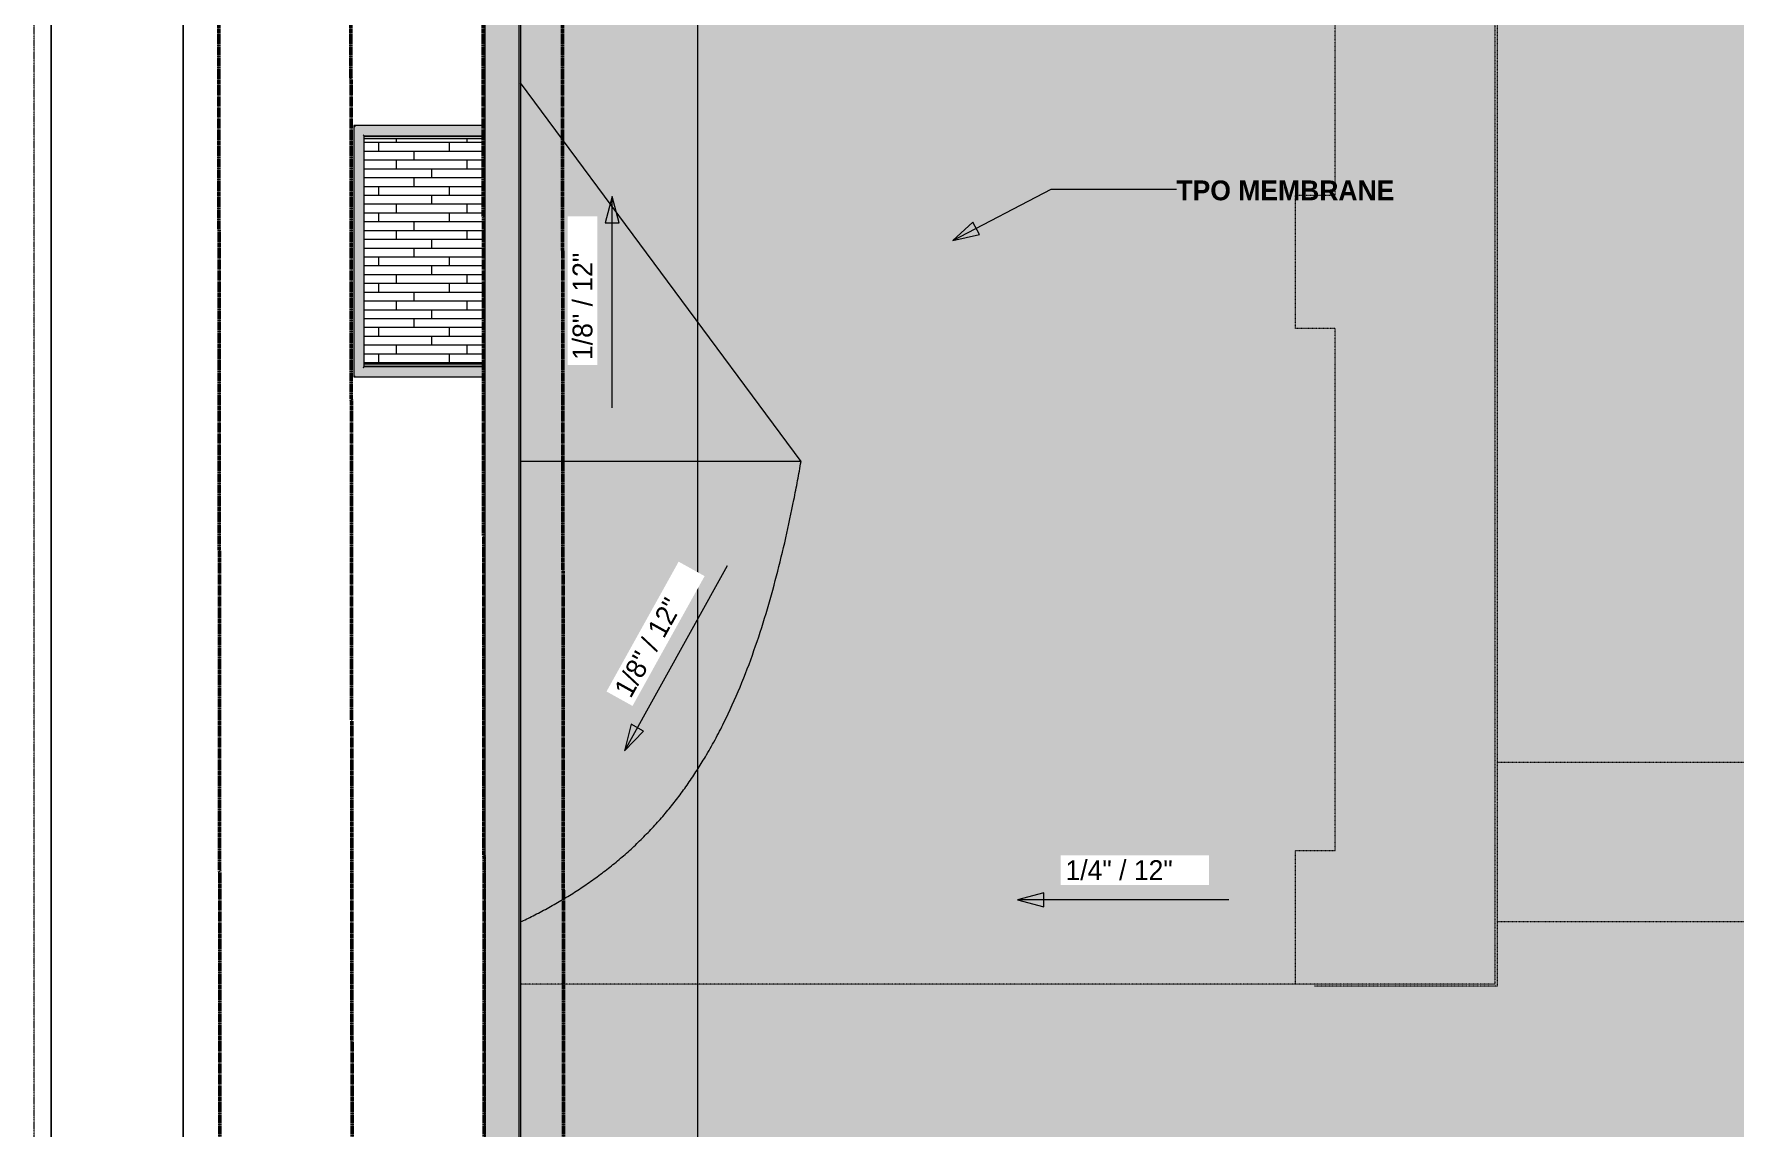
# Model space of a CAD drawing. Header units: inches. Extents: x -4250 to -935, y 9756 to 12395.
# Drawn here: x -4072 to -3300, y 10286 to 10783 of the extents above; entities that cross this region are included whole.
import ezdxf

# ---------------------------------------------------------------- set-up
doc = ezdxf.new("R2010")
doc.units = ezdxf.units.IN
doc.header["$MEASUREMENT"] = 0
for name, pattern in [('Aligning Line 1_8_', [0.25, 0.125, -0.125]), ('Dash 1_16_', [0.125, 0.0625, -0.0625]), ('Double Dash 3_8_', [1, 0.375, -0.125, 0.125, -0.125, 0.125, -0.125])]:
    doc.linetypes.add(name, pattern=pattern)
for name, color, linetype, lineweight in [('0-1', 7, 'Continuous', 5), ('A-FLOR-2', 8, 'Continuous', 5), ('A-FLOR-HRAL', 11, 'Continuous', 9), ('A-FLOR-PATT-1', 8, 'Continuous', 9), ('A-ROOF', 132, 'Continuous', 13), ('A-ROOF-1', 8, 'Continuous', 5), ('A-ROOF-2', 132, 'Continuous', 5), ('A-ROOF-3', 7, 'Dash 1_16_', 9), ('A-ROOF-4', 132, 'Continuous', 9), ('A-WALL-2', 113, 'Continuous', 9), ('C-PROP-LINE', 91, 'Double Dash 3_8_', 50), ('C-TOPO', 7, 'Continuous', 9), ('G-ANNO-DIMS', 111, 'Continuous', 9), ('G-ANNO-SYMB-1', 147, 'Aligning Line 1_8_', 9), ('G-ANNO-SYMB-2', 111, 'Continuous', 9), ('G-ANNO-TEXT', 231, 'Continuous', 9)]:
    doc.layers.add(name, color=color, linetype=linetype, lineweight=lineweight)
doc.styles.add('Century Gothic_1', font='ufonts.com_century-gothic.ttf', dxfattribs={"height": 9})
doc.styles.add('Century Gothic_B', font='GOTHICB.TTF', dxfattribs={"height": 9})

# ---------------------------------------------------------------- blocks, each defined once
blk = doc.blocks.new('CTR  - Topography_rvt-1-FLOOR PLAN - ROOF')
at = {"layer": 'C-TOPO'}
for p, q in [((-4064.23, 10627.86), (-4064.23, 10832.08)), ((-4064.23, 10832.08), (-4064.23, 10627.86)), ((-4004.23, 10816.99), (-4004.23, 10711.75)), ((-4004.23, 10711.75), (-4004.23, 10816.99)), ((-4004.23, 10711.75), (-4004.23, 10652.43)), ((-4004.23, 10652.43), (-4004.23, 10711.75)), ((-4004.23, 10652.43), (-4004.23, 10594.89)), ((-4004.23, 10594.89), (-4004.23, 10652.43)), ((-4064.23, 10599.04), (-4064.23, 10627.86)), ((-4064.23, 10627.86), (-4064.23, 10599.04)), ((-4064.23, 10571.08), (-4064.23, 10599.04)), ((-4064.23, 10599.04), (-4064.23, 10571.08)), ((-4004.23, 10594.89), (-4004.23, 10531.34)), ((-4004.23, 10531.34), (-4004.23, 10594.89)), ((-4064.23, 10540.2), (-4064.23, 10571.08)), ((-4064.23, 10571.08), (-4064.23, 10540.2)), ((-4064.23, 10515.41), (-4064.23, 10540.2)), ((-4064.23, 10540.2), (-4064.23, 10515.41)), ((-4004.23, 10531.34), (-4004.23, 10480.32)), ((-4004.23, 10480.32), (-4004.23, 10531.34)), ((-4064.23, 10496.88), (-4064.23, 10515.41)), ((-4064.23, 10515.41), (-4064.23, 10496.88)), ((-4064.23, 10462.74), (-4064.23, 10496.88)), ((-4064.23, 10496.88), (-4064.23, 10462.74)), ((-4004.23, 10480.32), (-4004.23, 10442.17)), ((-4004.23, 10442.17), (-4004.23, 10480.32)), ((-4064.23, 10095.98), (-4064.23, 10462.74)), ((-4064.23, 10462.74), (-4064.23, 10095.98)), ((-4004.23, 10442.17), (-4004.23, 10371.92)), ((-4004.23, 10371.92), (-4004.23, 10442.17)), ((-4004.23, 10371.92), (-4004.23, 10221.79)), ((-4004.23, 10221.79), (-4004.23, 10371.92))]:
    blk.add_line(p, q, dxfattribs=at)
blk = doc.blocks.new('CTR - 1st Phase -Stairs _ Elevators_rvt-1-FLOOR PLAN - ROOF')
at = {"layer": 'G-ANNO-SYMB-1'}
blk.add_line((-4071.96, 9756.49), (-4071.96, 12280.07), dxfattribs=at)
blk = doc.blocks.new('Basic Wall _ EXT - FIBER CEMENT - SMALL - ___-2145935-FLOOR PLAN - ROOF')
at = {"layer": 'A-WALL-2'}
for points in [[(-3867.29, 9973.63), (-3851.85, 9989.12), (-3851.85, 12109.72), (-3867.29, 12125.15), (-3867.29, 9983.22)], [(-3851.85, 9989.07), (-3851.63, 9989.33), (-3851.66, 12109.52), (-3851.85, 12109.65), (-3851.85, 11422.45), (-3851.85, 9989.1)], [(-3851.59, 9989.33), (-3851.11, 9989.8), (-3851.16, 12109.02), (-3851.59, 12109.45), (-3851.59, 9989.8)]]:
    blk.add_hatch(color=256, dxfattribs=at).paths.add_polyline_path(points, flags=0)
for p, q in [((-3867.29, 12125.15), (-3867.29, 9973.63)), ((-3851.85, 12109.71), (-3851.85, 9989.07)), ((-3851.63, 9989.29), (-3851.63, 12109.49)), ((-3851.11, 12108.98), (-3851.11, 9989.8))]:
    blk.add_line(p, q, dxfattribs=at)
blk = doc.blocks.new('Railing - Railing-2574656-FLOOR PLAN - ROOF')
at = {"layer": 'A-FLOR-HRAL'}
for points in [[(-3926.72, 10626.99), (-3926.25, 10627.46), (-3926.25, 10740.57), (-3926.72, 10741.02), (-3926.72, 10627.01)], [(-3870.86, 10740.57), (-3867.29, 10740.57), (-3867.29, 10741.04), (-3926.71, 10741.02), (-3926.25, 10740.57), (-3879.24, 10740.57)], [(-3922.47, 10736.79), (-3867.29, 10736.79), (-3867.29, 10740.57), (-3926.25, 10740.57)], [(-3926.25, 10627.46), (-3922.47, 10631.24), (-3922.47, 10736.79), (-3926.25, 10740.57), (-3926.25, 10629.4)], [(-3922, 10736.31), (-3867.29, 10736.33), (-3867.29, 10736.79), (-3922.47, 10736.79), (-3922, 10736.32)], [(-3922.47, 10631.24), (-3922, 10631.78), (-3922.02, 10736.33), (-3922.47, 10736.79), (-3922.47, 10631.36)], [(-3922.47, 10627.46), (-3867.29, 10627.46), (-3867.29, 10631.24), (-3922.47, 10631.24), (-3926.25, 10627.46)], [(-3912.76, 10631.24), (-3867.29, 10631.25), (-3867.29, 10631.71), (-3922.02, 10631.7), (-3922.47, 10631.24), (-3921.14, 10631.24)], [(-3896, 10626.99), (-3867.29, 10627.01), (-3867.29, 10627.46), (-3926.25, 10627.46), (-3926.71, 10626.99), (-3904.38, 10626.99)]]:
    blk.add_hatch(color=256, dxfattribs=at).paths.add_polyline_path(points, flags=0)
for p, q in [((-3867.29, 10741.04), (-3926.72, 10741.04)), ((-3926.72, 10741.04), (-3926.72, 10626.99)), ((-3922, 10736.31), (-3867.29, 10736.31)), ((-3922, 10631.71), (-3922, 10736.31)), ((-3867.29, 10631.71), (-3922, 10631.71)), ((-3926.72, 10626.99), (-3867.29, 10626.99))]:
    blk.add_line(p, q, dxfattribs=at)
for points, knots in [([(-3926.72, 10741.04), (-3926.72, 10741.04), (-3926.72, 10741.03), (-3926.69, 10741), (-3926.66, 10740.98), (-3926.63, 10740.95), (-3926.61, 10740.92), (-3926.58, 10740.89), (-3926.54, 10740.85), (-3926.5, 10740.81), (-3926.46, 10740.78), (-3926.42, 10740.74), (-3926.35, 10740.67), (-3926.29, 10740.61), (-3926.25, 10740.57)], [0, 0, 0, 0, 0.166667, 0.25, 0.333333, 0.416667, 0.458333, 0.5, 0.583333, 0.666667, 0.708333, 0.75, 0.833333, 1, 1, 1, 1]), ([(-3922.47, 10736.79), (-3922.43, 10736.75), (-3922.37, 10736.68), (-3922.29, 10736.61), (-3922.24, 10736.56), (-3922.21, 10736.52), (-3922.18, 10736.49), (-3922.14, 10736.46), (-3922.12, 10736.43), (-3922.09, 10736.41), (-3922.06, 10736.38), (-3922.03, 10736.35), (-3922.01, 10736.32), (-3922, 10736.31), (-3922, 10736.31)], [0, 0, 0, 0, 0.166667, 0.25, 0.333333, 0.375, 0.416667, 0.5, 0.541667, 0.583333, 0.666667, 0.75, 0.833333, 1, 1, 1, 1]), ([(-3922.47, 10631.24), (-3922.43, 10631.28), (-3922.37, 10631.34), (-3922.29, 10631.42), (-3922.24, 10631.47), (-3922.21, 10631.5), (-3922.18, 10631.54), (-3922.14, 10631.57), (-3922.12, 10631.6), (-3922.09, 10631.62), (-3922.06, 10631.65), (-3922.03, 10631.68), (-3922.01, 10631.71), (-3922, 10631.71), (-3922, 10631.71)], [0, 0, 0, 0, 0.166667, 0.25, 0.333333, 0.375, 0.416667, 0.5, 0.541667, 0.583333, 0.666667, 0.75, 0.833333, 1, 1, 1, 1]), ([(-3926.72, 10626.99), (-3926.72, 10626.99), (-3926.72, 10627), (-3926.69, 10627.02), (-3926.66, 10627.05), (-3926.63, 10627.08), (-3926.61, 10627.11), (-3926.58, 10627.13), (-3926.54, 10627.17), (-3926.5, 10627.22), (-3926.46, 10627.25), (-3926.42, 10627.29), (-3926.35, 10627.36), (-3926.29, 10627.42), (-3926.25, 10627.46)], [0, 0, 0, 0, 0.166667, 0.25, 0.333333, 0.416667, 0.458333, 0.5, 0.583333, 0.666667, 0.708333, 0.75, 0.833333, 1, 1, 1, 1])]:
    blk.add_open_spline(points, degree=3, knots=knots, dxfattribs=at)
blk = doc.blocks.new('Walls 57 - Walls 1-2574672-FLOOR PLAN - ROOF')
at = {"layer": 'A-WALL-2'}
blk.add_hatch(color=256, dxfattribs=at).paths.add_polyline_path([(-3896, 10735.25), (-3867.29, 10735.27), (-3867.29, 10736.25), (-3922, 10736.23), (-3922, 10735.25), (-3904.38, 10735.25)], flags=0)
for p, q in [((-3867.29, 10736.25), (-3922, 10736.25)), ((-3922, 10735.25), (-3867.29, 10735.25))]:
    blk.add_line(p, q, dxfattribs=at)
blk = doc.blocks.new('Walls 58 - Walls 1-2574687-FLOOR PLAN - ROOF')
at = {"layer": 'A-WALL-2'}
blk.add_hatch(color=256, dxfattribs=at).paths.add_polyline_path([(-3896, 10631.76), (-3867.29, 10631.78), (-3867.29, 10632.76), (-3922, 10632.74), (-3922, 10631.76), (-3904.38, 10631.76)], flags=0)
for p, q in [((-3867.29, 10632.76), (-3922, 10632.76)), ((-3922, 10631.76), (-3867.29, 10631.76))]:
    blk.add_line(p, q, dxfattribs=at)
blk = doc.blocks.new('Family - ___-1878357-FLOOR PLAN - ROOF')
at = {"layer": 'C-PROP-LINE'}
for p, q in [((-3989.61, 12268.69), (-3987.01, 9767.34)), ((-3929.52, 12184.69), (-3927.1, 9853.17)), ((-3869.45, 12124.69), (-3867.12, 9890.98))]:
    blk.add_line(p, q, dxfattribs=at)
blk = doc.blocks.new('Family - ___-1878392-FLOOR PLAN - ROOF')
at = {"layer": 'C-PROP-LINE'}
blk.add_line((-3833.41, 12088.69), (-3830.99, 9768.08), dxfattribs=at)

msp = doc.modelspace()

# ---------------------------------------------------------------- hatches: boundary and pattern name
at = {"layer": 'A-FLOR-2'}
for points in [[(-3481.17, 10351.34), (-3408.67, 10351.34), (-3408.67, 10841.78), (-3409.66, 10841.78), (-3409.66, 11257), (-3408.67, 11257), (-3408.67, 11747.44), (-3498.57, 11747.44), (-3498.57, 11686.74), (-3479.22, 11686.74), (-3479.22, 11559.49), (-3468.82, 11559.49), (-3468.82, 11426.49), (-3481.17, 11426.49), (-3481.17, 11027.44), (-3499.17, 11027.44), (-3499.17, 10966.96), (-3481.17, 10966.96), (-3481.17, 10709.41), (-3499.17, 10709.41), (-3499.17, 10648.94), (-3481.17, 10648.94), (-3481.17, 10412.04), (-3499.17, 10412.04), (-3499.17, 10351.34)], [(-2639.95, 10261.59), (-2522.7, 10261.59), (-2522.7, 10379.54), (-2506.29, 10379.54), (-2492.69, 10365.94), (-2442.84, 10415.79), (-2492.69, 10465.64), (-2506.29, 10452.04), (-2649.47, 10452.04), (-2649.47, 10470.04), (-2779.97, 10470.04), (-2779.97, 10452.04), (-3024.9, 10452.04), (-3024.9, 10470.04), (-3085.37, 10470.04), (-3085.37, 10452.04), (-3208.07, 10452.04), (-3208.07, 10470.04), (-3268.55, 10470.04), (-3268.55, 10452.04), (-3407.67, 10452.04), (-3407.67, 10379.54), (-3202.37, 10379.54), (-3202.37, 10361.54), (-3071.87, 10361.54), (-3071.87, 10379.54), (-2797.15, 10379.54), (-2797.15, 10361.54), (-2738.67, 10361.54), (-2738.67, 10379.54), (-2639.95, 10379.54), (-2639.95, 10361.54)]]:
    msp.add_hatch(color=256, dxfattribs=at).paths.add_polyline_path(points, flags=0)
at = {"layer": 'A-FLOR-PATT-1'}
h = msp.add_hatch(dxfattribs=at)
h.set_pattern_fill('FP_41', color=256, style=0, pattern_type=2)
h.set_pattern_definition([(0, (-2819.362, 9965.479), (0, 4), []), (90, (-2819.362, 9965.479), (-8, 8), [4, -28]), (90, (-2803.362, 9969.479), (-8, 8), [4, -28])])
h.paths.add_polyline_path([(-3922, 10631.71), (-3867.29, 10631.71), (-3867.29, 10631.76), (-3922, 10631.75)], flags=0)
h.paths.add_polyline_path([(-3904.38, 10632.76), (-3867.29, 10632.76), (-3867.29, 10735.25), (-3922, 10735.24), (-3922, 10632.76), (-3912.76, 10632.76)], flags=0)
h.paths.add_polyline_path([(-3896, 10736.25), (-3867.29, 10736.25), (-3867.29, 10736.31), (-3922, 10736.31), (-3922, 10736.25), (-3904.38, 10736.25)], flags=0)
at = {"layer": 'A-ROOF-1'}
h = msp.add_hatch(color=256, dxfattribs=at)
h.paths.add_polyline_path([(-3441.61, 10350.34), (-3407.67, 10350.34), (-3407.68, 10841.78), (-3408.67, 10841.78), (-3408.67, 10351.34), (-3489.62, 10351.34), (-3490.62, 10350.34)], flags=0)
h.paths.add_polyline_path([(-3535.69, 10351.34), (-3499.17, 10351.34), (-3499.17, 10412.04), (-3481.17, 10412.04), (-3481.17, 10648.94), (-3499.17, 10648.94), (-3499.17, 10709.41), (-3481.17, 10709.41), (-3481.17, 10966.96), (-3499.17, 10966.96), (-3499.17, 11027.44), (-3481.17, 11027.44), (-3481.17, 11426.49), (-3595.82, 11426.49), (-3595.82, 11559.49), (-3479.22, 11559.49), (-3479.22, 11686.74), (-3498.57, 11686.74), (-3498.57, 11747.44), (-3725.54, 11747.44), (-3851.11, 11678.75), (-3851.11, 11651.28), (-3723.71, 11530.48), (-3851.11, 11373.65), (-3851.11, 11335.71), (-3723.71, 11229.49), (-3851.11, 11109.81), (-3851.11, 11073.44), (-3723.71, 10940.96), (-3851.11, 10804.85), (-3851.11, 10760.43), (-3723.71, 10588.59), (-3725.73, 10577.61), (-3726.97, 10571.18), (-3728.76, 10562.5), (-3730.65, 10553.85), (-3732.68, 10545.23), (-3734.83, 10536.63), (-3737.14, 10528.08), (-3739.61, 10519.57), (-3742.25, 10511.12), (-3745.08, 10502.73), (-3748.13, 10494.41), (-3751.4, 10486.18), (-3754.93, 10478.05), (-3758.71, 10470.05), (-3762.78, 10462.18), (-3767.16, 10454.48), (-3771.85, 10446.97), (-3776.87, 10439.68), (-3782.23, 10432.62), (-3787.93, 10425.84), (-3793.96, 10419.35), (-3800.31, 10413.18), (-3806.96, 10407.33), (-3813.89, 10401.82), (-3821.08, 10396.65), (-3828.49, 10391.81), (-3836.64, 10387.01), (-3843.9, 10383.09), (-3851.11, 10379.53), (-3851.11, 10351.34), (-3603.59, 10351.34)], flags=0)
h.paths.add_polyline_path([(-3407.67, 11257), (-3407.67, 11748.44), (-3490.62, 11748.44), (-3489.62, 11747.44), (-3408.67, 11747.44), (-3408.67, 11257), (-3407.68, 11257)], flags=0)
h.paths.add_polyline_path([(-3633.13, 11462.6), (-3643.77, 11462.6), (-3643.77, 11494.6), (-3611.77, 11494.6), (-3611.77, 11492.35), (-3610.24, 11492.35), (-3610.24, 11464.85), (-3611.77, 11464.85), (-3611.78, 11462.6), (-3631.71, 11462.6)], flags=0)
msp.add_hatch(color=256, dxfattribs=at).paths.add_polyline_path([(-3587.87, 9989.8), (-3537.29, 9989.8), (-3420.44, 10117.7), (-3310.15, 9989.8), (-3272.56, 9989.8), (-3114.24, 10117.7), (-2968.4, 9989.8), (-2926.26, 9989.8), (-2771.02, 10117.7), (-2651.58, 9989.8), (-2619.83, 9989.8), (-2512.41, 10117.7), (-2391.19, 9989.8), (-2337.64, 9989.8), (-2077.53, 10117.03), (-2077.49, 10791.55), (-2077.03, 10828.2), (-2077.02, 10842.29), (-3407.67, 10842.29), (-3407.67, 10452.04), (-3268.55, 10452.04), (-3268.55, 10470.04), (-3208.07, 10470.04), (-3208.07, 10452.04), (-3085.37, 10452.04), (-3085.37, 10470.04), (-3024.9, 10470.04), (-3024.9, 10452.04), (-2779.97, 10452.04), (-2779.97, 10470.04), (-2649.47, 10470.04), (-2649.47, 10452.04), (-2506.29, 10452.04), (-2492.69, 10465.64), (-2442.84, 10415.79), (-2492.69, 10365.94), (-2506.29, 10379.54), (-2522.7, 10379.54), (-2522.7, 10261.59), (-2639.95, 10261.59), (-2639.95, 10379.54), (-2736.67, 10379.54), (-2736.67, 10361.54), (-2797.15, 10361.54), (-2797.15, 10379.54), (-3071.87, 10379.54), (-3071.87, 10361.54), (-3202.37, 10361.54), (-3202.37, 10379.54), (-3407.67, 10379.54), (-3407.67, 10350.34), (-3490.62, 10350.34), (-3489.62, 10351.34), (-3851.11, 10351.34), (-3851.11, 10117.04), (-3590.33, 9989.8)], flags=0)
at = {"layer": 'A-ROOF-2'}
for points in [[(-3723.71, 10588.59), (-3851.11, 10760.43), (-3851.11, 10588.59), (-3731.72, 10588.59)], [(-3851.11, 10379.53), (-3843.9, 10383.09), (-3835.96, 10387.38), (-3828.49, 10391.81), (-3821.08, 10396.65), (-3813.89, 10401.82), (-3806.96, 10407.33), (-3800.31, 10413.18), (-3793.96, 10419.35), (-3787.93, 10425.84), (-3782.23, 10432.62), (-3776.87, 10439.68), (-3771.85, 10446.97), (-3767.16, 10454.48), (-3762.78, 10462.18), (-3758.71, 10470.05), (-3754.93, 10478.05), (-3751.4, 10486.18), (-3748.13, 10494.41), (-3745.08, 10502.73), (-3742.25, 10511.12), (-3739.61, 10519.57), (-3737.14, 10528.08), (-3734.83, 10536.63), (-3732.68, 10545.23), (-3730.65, 10553.85), (-3728.76, 10562.5), (-3726.97, 10571.18), (-3725.29, 10579.87), (-3723.71, 10588.59), (-3851.11, 10588.59), (-3851.11, 10385.43)]]:
    msp.add_hatch(color=256, dxfattribs=at).paths.add_polyline_path(points, flags=0)
at = {"layer": 'G-ANNO-DIMS'}
for points in [[(-3803.82, 10457.26), (-3795.18, 10466.19), (-3800.8, 10469.31)], [(-3625.45, 10389.58), (-3613.45, 10386.36), (-3613.45, 10392.79)]]:
    msp.add_hatch(color=256, dxfattribs=at).paths.add_polyline_path(points, flags=0)
at = {"layer": 'G-ANNO-TEXT'}
msp.add_hatch(color=256, dxfattribs=at).paths.add_polyline_path([(-3654.87, 10688.87), (-3642.74, 10691.57), (-3645.72, 10697.28)], flags=0)

# ---------------------------------------------------------------- linework, layer by layer
at = {"layer": 'A-ROOF'}
msp.add_line((-3723.71, 10588.59), (-3851.11, 10588.59), dxfattribs=at)
at = {"layer": 'A-ROOF-3'}
for p, q in [((-3481.17, 10709.41), (-3481.17, 10966.96)), ((-3408.67, 10841.78), (-3408.67, 10351.34)), ((-3407.67, 10842.29), (-3407.67, 10350.34)), ((-3499.17, 10648.94), (-3499.17, 10709.41)), ((-3499.17, 10709.41), (-3481.17, 10709.41)), ((-3481.17, 10648.94), (-3499.17, 10648.94)), ((-3481.17, 10412.04), (-3481.17, 10648.94)), ((-3407.67, 10452.04), (-3268.55, 10452.04)), ((-3499.17, 10351.34), (-3499.17, 10412.04)), ((-3499.17, 10412.04), (-3481.17, 10412.04)), ((-3202.37, 10379.54), (-3407.67, 10379.54)), ((-3408.67, 10351.34), (-3851.11, 10351.34)), ((-3407.67, 10350.34), (-3490.62, 10350.34))]:
    msp.add_line(p, q, dxfattribs=at)
at = {"layer": 'A-ROOF-4'}
msp.add_line((-3723.71, 10588.59), (-3851.11, 10760.43), dxfattribs=at)
msp.add_open_spline([(-3851.11, 10379.52), (-3849.19, 10380.43), (-3846.2, 10381.9), (-3842.18, 10383.97), (-3837.95, 10386.24), (-3833.78, 10388.6), (-3829.66, 10391.07), (-3826.62, 10392.98), (-3823.6, 10394.94), (-3819.62, 10397.63), (-3815.72, 10400.42), (-3811.91, 10403.33), (-3808.15, 10406.31), (-3804.48, 10409.4), (-3800.91, 10412.61), (-3798.28, 10415.07), (-3795.7, 10417.58), (-3792.34, 10420.99), (-3789.07, 10424.52), (-3785.92, 10428.13), (-3783.62, 10430.9), (-3781.36, 10433.7), (-3778.44, 10437.5), (-3775.62, 10441.39), (-3772.91, 10445.35), (-3770.94, 10448.36), (-3769.02, 10451.4), (-3766.24, 10455.97), (-3762.73, 10462.16), (-3757.31, 10472.65), (-3751.24, 10486.11), (-3744.94, 10502.68), (-3739.49, 10519.54), (-3734.74, 10536.61), (-3730.57, 10553.83), (-3727.51, 10568.27), (-3725.28, 10579.87), (-3724.22, 10585.68), (-3723.71, 10588.59)], degree=3, knots=[-0.9968139, -0.9968139, -0.9968139, -0.9968139, -0.9719828, -0.9579741, -0.9439655, -0.9159483, -0.9019397, -0.887931, -0.8739224, -0.8599138, -0.8318966, -0.8178879, -0.8038793, -0.7758621, -0.7618534, -0.7478448, -0.7338362, -0.7198276, -0.6918103, -0.6778017, -0.6637931, -0.6497845, -0.6357759, -0.6077586, -0.59375, -0.5797414, -0.5657328, -0.5517241, -0.5172414, -0.4827586, -0.4137931, -0.3448276, -0.2758621, -0.2068966, -0.137931, -0.0689655, -0.0344828, 0, 0, 0, 0], dxfattribs=at)
at = {"layer": 'G-ANNO-DIMS'}
for p, q in [((-3806.24, 10696.86), (-3809.46, 10708.86)), ((-3809.46, 10612.86), (-3809.46, 10708.86)), ((-3800.8, 10469.31), (-3803.82, 10457.26)), ((-3803.82, 10457.26), (-3795.18, 10466.19)), ((-3795.18, 10466.19), (-3800.8, 10469.31)), ((-3613.45, 10392.79), (-3625.45, 10389.58)), ((-3625.45, 10389.58), (-3613.45, 10386.36)), ((-3529.45, 10389.58), (-3625.45, 10389.58)), ((-3613.45, 10386.36), (-3613.45, 10392.79))]:
    msp.add_line(p, q, dxfattribs=at)
at = {"layer": 'G-ANNO-SYMB-2'}
msp.add_line((-3770.72, 12332.6), (-3770.72, 9814.53), dxfattribs=at)
at = {"layer": 'G-ANNO-TEXT'}
for p, q in [((-3654.87, 10688.87), (-3610.17, 10712.2)), ((-3610.17, 10712.2), (-3553.3, 10712.15)), ((-3645.72, 10697.28), (-3654.87, 10688.87)), ((-3654.87, 10688.87), (-3642.74, 10691.57)), ((-3642.74, 10691.57), (-3645.72, 10697.28))]:
    msp.add_line(p, q, dxfattribs=at)

# ---------------------------------------------------------------- block references
at = {"layer": '0-1'}
for name in ['CTR - 1st Phase -Stairs _ Elevators_rvt-1-FLOOR PLAN - ROOF', 'CTR  - Topography_rvt-1-FLOOR PLAN - ROOF']:
    msp.add_blockref(name, (0, 0), dxfattribs=at)
at = {"layer": 'A-FLOR-HRAL'}
msp.add_blockref('Railing - Railing-2574656-FLOOR PLAN - ROOF', (0, 0), dxfattribs=at)
at = {"layer": 'A-WALL-2'}
for name in ['Basic Wall _ EXT - FIBER CEMENT - SMALL - ___-2145935-FLOOR PLAN - ROOF', 'Walls 57 - Walls 1-2574672-FLOOR PLAN - ROOF', 'Walls 58 - Walls 1-2574687-FLOOR PLAN - ROOF']:
    msp.add_blockref(name, (0, 0), dxfattribs=at)
at = {"layer": 'C-PROP-LINE'}
for name in ['Family - ___-1878357-FLOOR PLAN - ROOF', 'Family - ___-1878392-FLOOR PLAN - ROOF']:
    msp.add_blockref(name, (0, 0), dxfattribs=at)

# ---------------------------------------------------------------- texts
at = {"layer": 'G-ANNO-TEXT', "insert": (-3553.3, 10716.15), "char_height": 9, "width": 117.867, "attachment_point": 1, "style": 'Century Gothic_B'}
msp.add_mtext('TPO MEMBRANE', dxfattribs=at)

# ---------------------------------------------------------------- next in the draw order: texts
at = {"layer": 'G-ANNO-DIMS', "char_height": 9, "width": 62.9235, "attachment_point": 1, "line_spacing_factor": 0.984502, "style": 'Century Gothic_1', "bg_fill": 3, "box_fill_scale": 1.25, "bg_fill_color": 256, "bg_fill_true_color": 13158600, "bg_fill_transparency": 0}
for insert, rotation in [((-3827.44, 10634.64), 90), ((-3808.97, 10485.03), 60.95383)]:
    msp.add_mtext('1/8" / 12"', dxfattribs=dict(at, insert=insert, rotation=rotation))
at = {"layer": 'G-ANNO-DIMS', "insert": (-3603.66, 10407.56), "char_height": 9, "width": 62.9235, "attachment_point": 1, "line_spacing_factor": 0.984502, "style": 'Century Gothic_1', "bg_fill": 3, "box_fill_scale": 1.25, "bg_fill_color": 256, "bg_fill_true_color": 13158600, "bg_fill_transparency": 0}
msp.add_mtext('1/4" / 12"', dxfattribs=at)

# ---------------------------------------------------------------- next in the draw order: hatches: boundary and pattern name
at = {"layer": 'G-ANNO-DIMS'}
msp.add_hatch(color=256, dxfattribs=at).paths.add_polyline_path([(-3809.46, 10708.86), (-3812.67, 10696.86), (-3806.24, 10696.86)], flags=0)

# ---------------------------------------------------------------- next in the draw order: linework, layer by layer
for p, q in [((-3809.46, 10708.86), (-3812.67, 10696.86)), ((-3812.67, 10696.86), (-3806.24, 10696.86)), ((-3757.21, 10541.18), (-3803.82, 10457.26))]:
    msp.add_line(p, q, dxfattribs=at)

doc.saveas('drawing.dxf')
